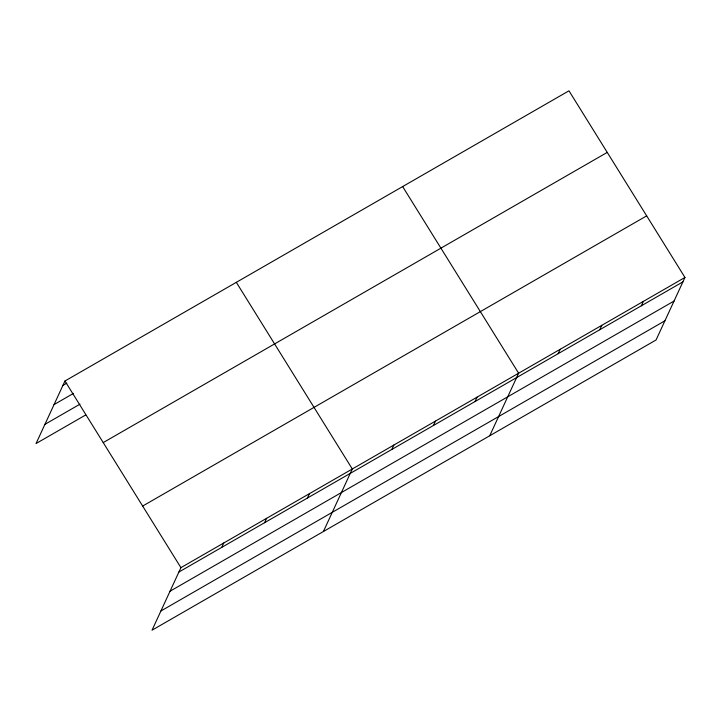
<?xml version="1.0" encoding="UTF-8"?>
<svg xmlns="http://www.w3.org/2000/svg" width="721" height="721" viewBox="0 0 721 721"><rect width="100%" height="100%" fill="white"/><g stroke="black" fill="none" stroke-linecap="round" stroke-linejoin="round"><path stroke-width="1.08" d="M684.95 277.459L180.926 567.652L152.032 630.19L656.047 339.997L684.95 277.459L568.968 90.81L64.953 381.003L36.05 443.541L85.709 414.954M221.744 547.374L223.771 542.985M264.58 522.716L266.608 518.318M307.425 498.049L309.453 493.651M323.396 531.53L352.299 468.983L236.317 282.335M391.845 449.435L393.873 445.046M433.429 425.498L435.457 421.1M475.013 401.561L477.041 397.163M489.721 435.763L518.624 373.217L402.642 186.568M558.171 353.678L560.208 349.279M599.755 329.731L601.783 325.342M641.339 305.794L643.366 301.396M62.916 385.393L66.81 383.157M54.048 404.589L73.524 393.369M44.918 424.354L79.968 404.175M103.22 442.595L607.244 152.401M142.659 506.052L646.674 215.858M178.898 572.041L682.922 281.857M170.03 591.229L674.054 301.045M160.9 611.002L664.915 320.809M64.953 381.003L180.926 567.652"/></g></svg>
